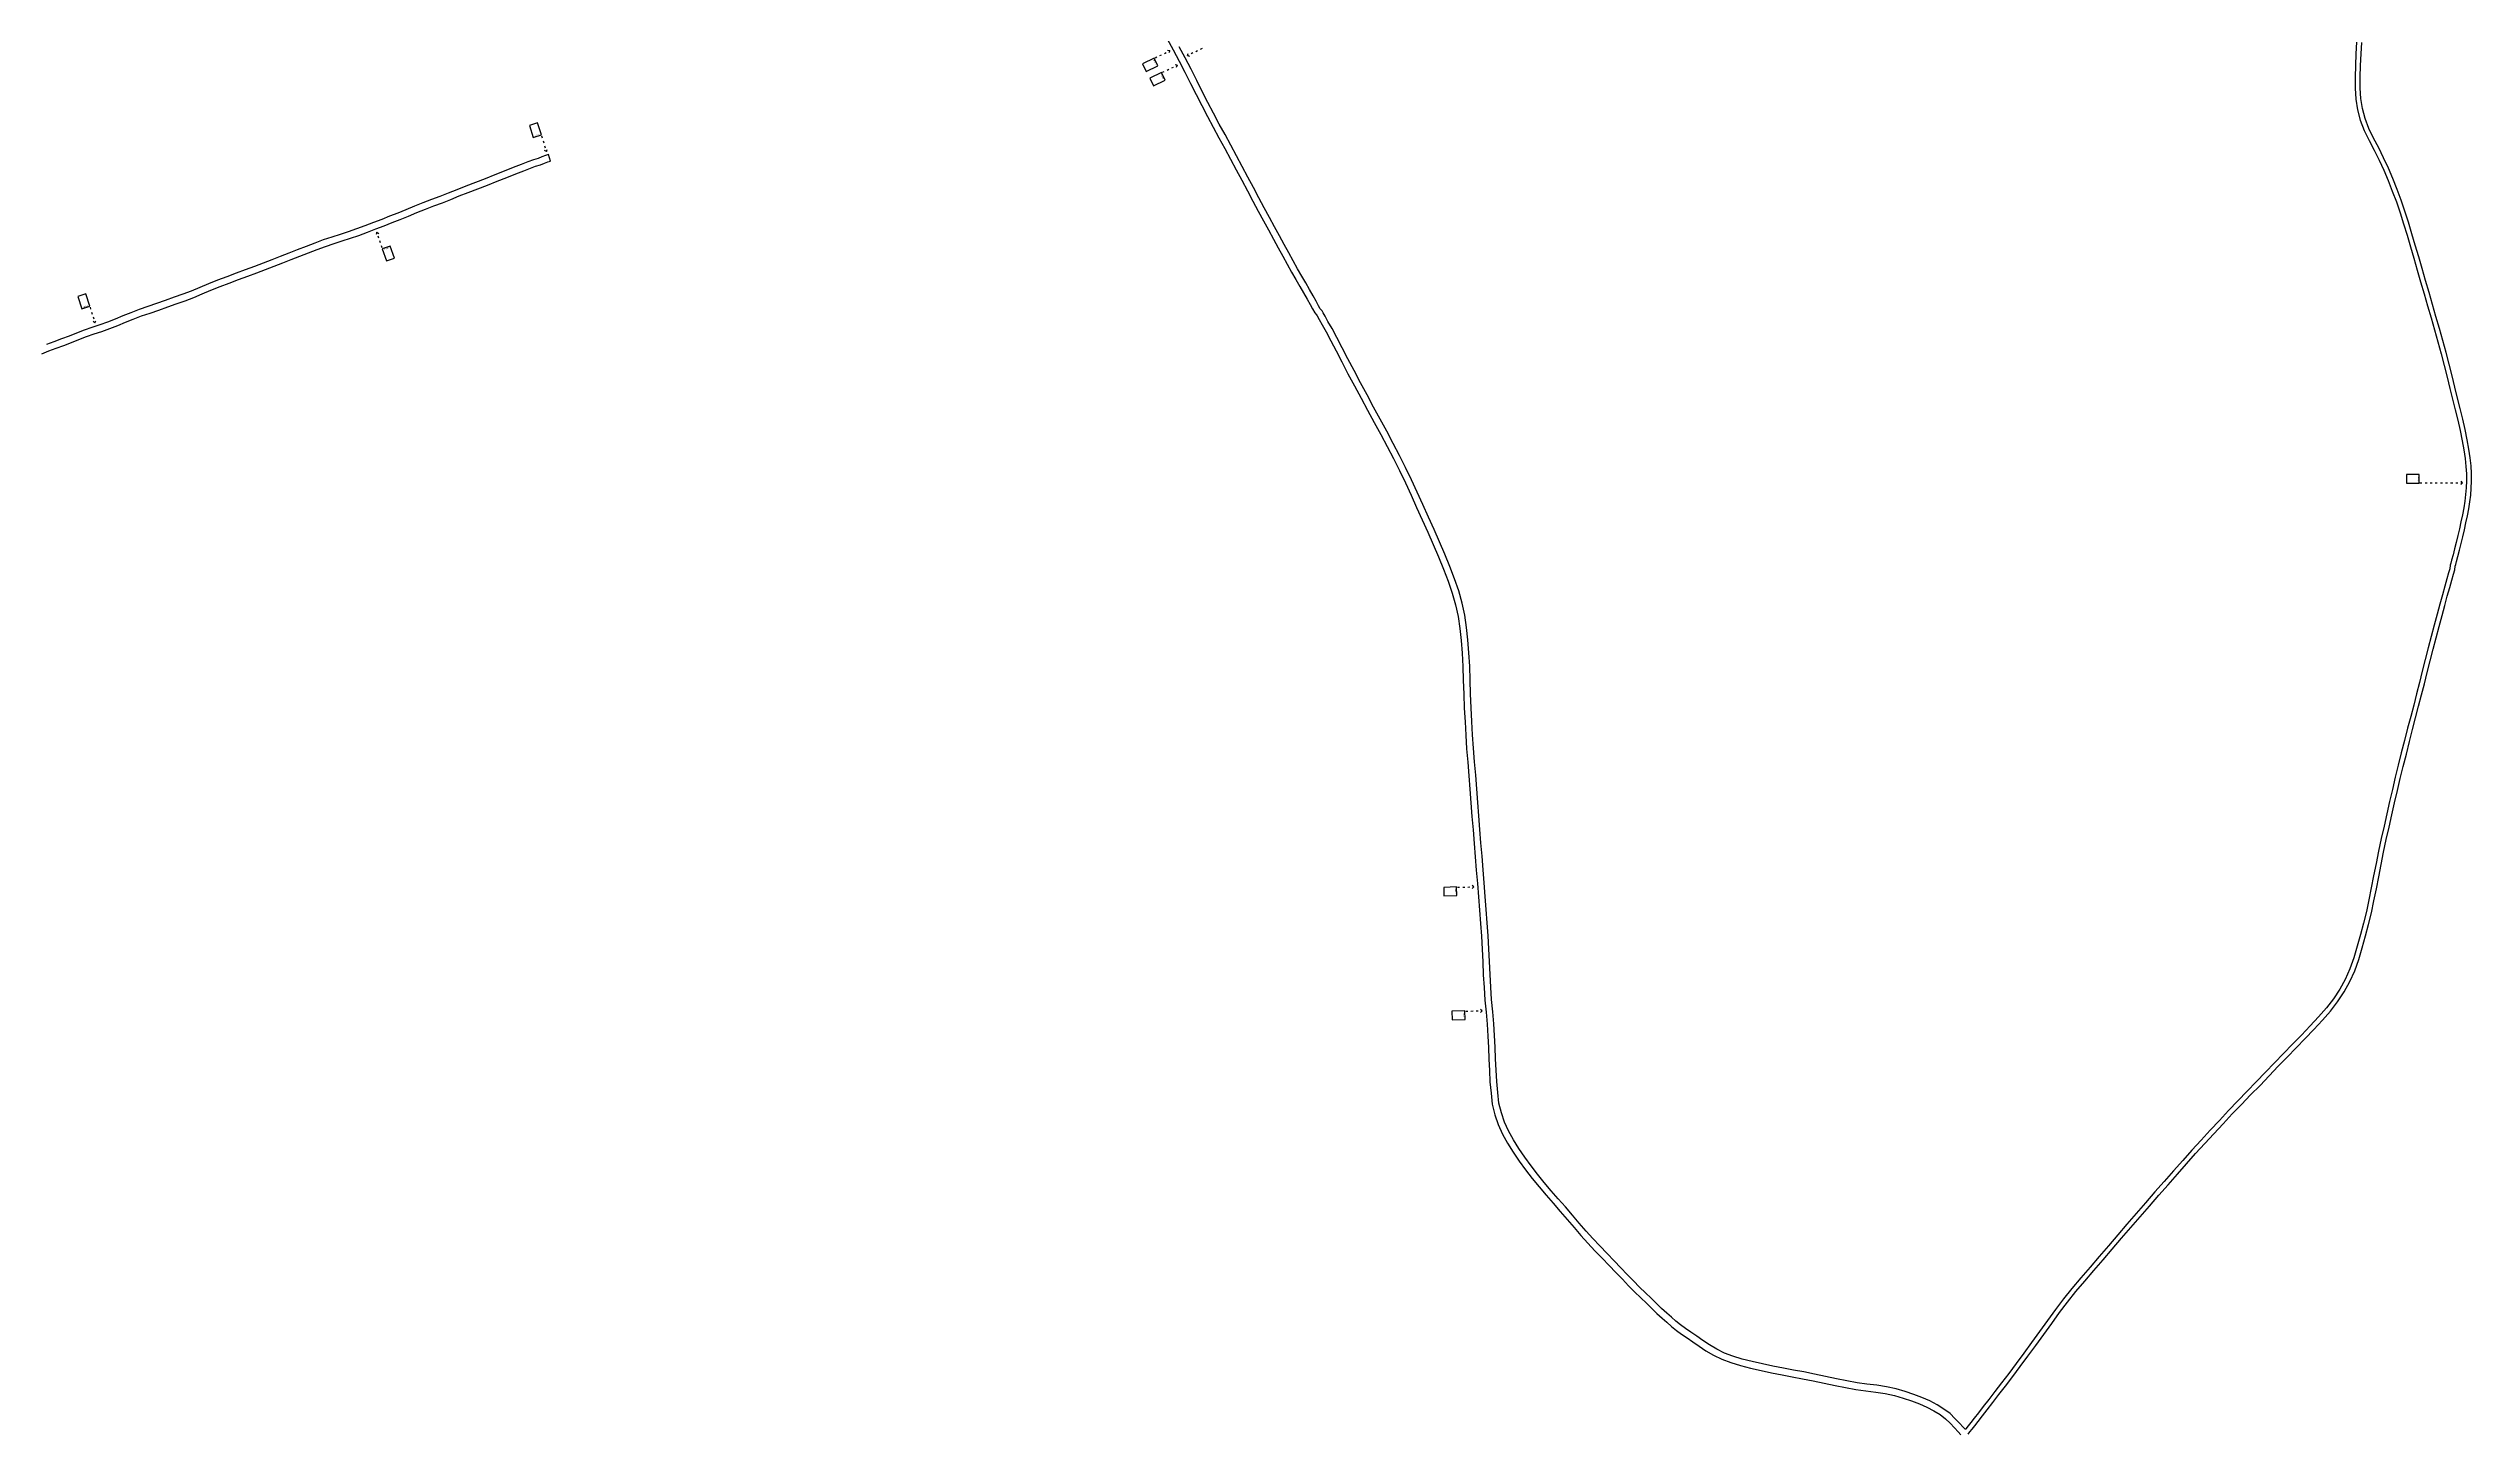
# Model space of a CAD drawing. Extents: x 714896 to 749292, y 8417558 to 8447149.
# Drawn here: x 735331 to 738169, y 8438690 to 8440311 of the extents above; entities that cross this region are included whole.
import ezdxf
from ezdxf.enums import TextEntityAlignment as Align

# ---------------------------------------------------------------- set-up
doc = ezdxf.new("R2010")
doc.units = 0
doc.header["$MEASUREMENT"] = 0
doc.linetypes.add('ACAD_ISO03W100', pattern=[30, 12, -18])
for name, color, linetype in [('LOTE', 7, 'CONTINUOUS'), ('NUM-PORTA', 7, 'CONTINUOUS'), ('QUADRA', 6, 'CONTINUOUS')]:
    doc.layers.add(name, color=color, linetype=linetype)

msp = doc.modelspace()

# ---------------------------------------------------------------- linework, layer by layer
at = {"layer": 'LOTE'}
for p, q in [((736625.8, 8440300.1), (736612.3, 8440293.6)), ((736612.3, 8440293.6), (736616.7, 8440284.6)), ((736616.7, 8440284.6), (736630.2, 8440291.1)), ((736634.5, 8440283.2), (736621, 8440276.7)), ((736630.2, 8440291.1), (736625.8, 8440300.1)), ((736638.8, 8440274.2), (736634.5, 8440283.2)), ((736621, 8440276.7), (736625.3, 8440267.7)), ((736625.3, 8440267.7), (736638.8, 8440274.2)), ((735903.6, 8440224.4), (735894.1, 8440221.3)), ((735908.2, 8440210.1), (735903.6, 8440224.4)), ((735894.1, 8440221.3), (735898.7, 8440207)), ((735898.7, 8440207), (735908.2, 8440210.1)), ((735731.2, 8440079.9), (735721.7, 8440076.7)), ((735736.1, 8440065.8), (735731.2, 8440079.9)), ((735721.7, 8440076.7), (735726.6, 8440062.5)), ((735726.6, 8440062.5), (735736.1, 8440065.8)), ((735374.7, 8440023.8), (735365.2, 8440020.7)), ((735379.4, 8440009.5), (735374.7, 8440023.8)), ((735365.2, 8440020.7), (735369.9, 8440006.4)), ((735369.9, 8440006.4), (735379.4, 8440009.5)), ((738092.8, 8439812.2), (738092.8, 8439802.2)), ((738107.8, 8439812.2), (738092.8, 8439812.2)), ((738092.8, 8439802.2), (738107.8, 8439802.2)), ((738107.8, 8439802.2), (738107.8, 8439812.2)), ((736980.2, 8439329), (736965.2, 8439328.6)), ((736965.2, 8439328.6), (736965.4, 8439318.6)), ((736965.4, 8439318.6), (736980.4, 8439319)), ((736980.4, 8439319), (736980.2, 8439329)), ((736989.8, 8439183.8), (736974.8, 8439183.4)), ((736974.8, 8439183.4), (736975.1, 8439173.4)), ((736975.1, 8439173.4), (736990.1, 8439173.8)), ((736990.1, 8439173.8), (736989.8, 8439183.8))]:
    msp.add_line(p, q, dxfattribs=at)
at = {"layer": 'LOTE', "color": 7, "linetype": 'ACAD_ISO03W100', "ltscale": 0.2}
for points in [[(736627.1, 8440300.5), (736644.4, 8440308.6)], [(736682.2, 8440311.3), (736665, 8440303.1)], [(736635.7, 8440283.5), (736653, 8440291.7)], [(735908.4, 8440208.9), (735914.2, 8440190.7)], [(735721.6, 8440078), (735715.5, 8440096.1)], [(735379.5, 8440008.3), (735385.3, 8439990.1)], [(738108.6, 8439802.5), (738158.6, 8439802.4)], [(736981.4, 8439328.8), (737000.5, 8439329.1)], [(736991.1, 8439183.6), (737010.2, 8439183.9)]]:
    msp.add_lwpolyline(points, dxfattribs=at)
at = {"layer": 'LOTE'}
for points in [[(736644.4, 8440308.6), (736641.8, 8440309.2)], [(736644.4, 8440308.6), (736643.3, 8440306.2)], [(736653, 8440291.7), (736650.4, 8440292.2)], [(736653, 8440291.7), (736651.9, 8440289.3)], [(736665, 8440303.1), (736666, 8440305.5)], [(736665, 8440303.1), (736667.5, 8440302.6)], [(735914.2, 8440190.7), (735911.9, 8440192)], [(735914.2, 8440190.7), (735915, 8440193.1)], [(735715.5, 8440096.1), (735714.7, 8440093.6)], [(735715.5, 8440096.1), (735717.8, 8440094.8)], [(735385.3, 8439990.1), (735383.1, 8439991.4)], [(735385.3, 8439990.1), (735386.2, 8439992.5)], [(738158.6, 8439802.4), (738156.6, 8439800.7)], [(738158.6, 8439802.4), (738156.8, 8439804.3)], [(737000.5, 8439329.1), (736998.4, 8439330.6)], [(737000.5, 8439329.1), (736998.6, 8439327.3)], [(737010.2, 8439183.9), (737008.1, 8439185.4)], [(737010.2, 8439183.9), (737008.2, 8439182.1)]]:
    msp.add_lwpolyline(points, dxfattribs=at)
at = {"layer": 'QUADRA'}
for points in [[(736641.3, 8440322.8), (736648.1, 8440309.7), (736655.1, 8440296.6), (736662.1, 8440283.5), (736668.7, 8440270.5), (736675.3, 8440257.5), (736681.9, 8440244.6), (736688.5, 8440231.8), (736695.2, 8440219.2), (736701.9, 8440206.7), (736708.6, 8440194.2), (736715.4, 8440181.8), (736722, 8440169.4), (736728.7, 8440157), (736735.2, 8440144.7), (736741.6, 8440132.5), (736747.9, 8440120.8), (736754.1, 8440109.6), (736760, 8440098.8), (736765.8, 8440088.2), (736771.4, 8440078), (736776.7, 8440068.2), (736781.8, 8440058.6), (736786.9, 8440049.3), (736792, 8440040.6), (736796.8, 8440032.6), (736801.1, 8440025), (736805.2, 8440017.7), (736808.6, 8440011.6), (736811.6, 8440006.2), (736814.1, 8440001.7), (736816.1, 8439999.5), (736816.9, 8439998), (736819.2, 8439994), (736822.7, 8439987.8), (736827.3, 8439979.3), (736832.9, 8439969), (736839.1, 8439957.2), (736845.8, 8439944.1), (736853, 8439930.3), (736860.5, 8439916), (736868.3, 8439901.7), (736876, 8439887.5), (736883.7, 8439873.2), (736891.4, 8439859.2), (736899, 8439845.1), (736906.3, 8439831), (736913.4, 8439816.8), (736920.3, 8439802.5), (736927, 8439788.2), (736933.4, 8439773.7), (736939.9, 8439759.1), (736946.5, 8439744.6), (736952.8, 8439730.1), (736959, 8439715.7), (736964.9, 8439701.4), (736970.4, 8439687.3), (736975.2, 8439673.4), (736979, 8439659.6), (736981.9, 8439645.8), (736984, 8439632), (736985.5, 8439617.8), (736986.6, 8439602.9), (736987.6, 8439587.2), (736988.1, 8439571.3), (736988.6, 8439555), (736989.2, 8439538.7), (736990.1, 8439522.6), (736990.9, 8439506.7), (736992, 8439490.9), (736993.4, 8439475.2), (736994.6, 8439459.4), (736995.9, 8439443.5), (736997.1, 8439427.6), (736998.2, 8439411.6), (736999.5, 8439395.8), (737000.8, 8439380.1), (737002, 8439364.3), (737003.3, 8439348.7), (737004.6, 8439333.1), (737005.7, 8439317.4), (737007, 8439301.8), (737008.1, 8439286.4), (737009.3, 8439271.3), (737010.1, 8439256.2), (737010.8, 8439241.2), (737011.4, 8439226.2), (737012.4, 8439211.3), (737013.2, 8439196.5), (737014.7, 8439182.2), (737015.9, 8439168.2), (737016.8, 8439154.4), (737017.6, 8439140.8), (737018, 8439127.2), (737018.6, 8439113.9), (737019.3, 8439100.7), (737020.6, 8439087.4), (737022, 8439074.4), (737025.2, 8439062.2), (737028.8, 8439050.6), (737034.1, 8439039.5), (737039.9, 8439028.8), (737046.5, 8439018.2), (737053.6, 8439007.8), (737061.1, 8438997.6), (737068.8, 8438987.6), (737076.9, 8438977.7), (737085, 8438968.1), (737093.4, 8438958.4), (737101.7, 8438948.8), (737109.9, 8438939.4), (737117.9, 8438930), (737125.9, 8438920.6), (737134, 8438911.7), (737142.3, 8438902.9), (737150.7, 8438894), (737158.9, 8438885.5), (737166.9, 8438877.3), (737174.4, 8438869.5), (737181.5, 8438861.9), (737188.7, 8438854.5), (737195.9, 8438847.7), (737202.6, 8438841.3), (737208.9, 8438835.1), (737214.8, 8438829.2), (737221, 8438823.8), (737226.6, 8438819), (737232, 8438814.2), (737237.7, 8438809.5), (737243.8, 8438805.1), (737250.3, 8438800.8), (737257, 8438796), (737264.3, 8438791), (737272.2, 8438785.7), (737281.2, 8438780.3), (737291, 8438775.6), (737301.3, 8438771.7), (737312.6, 8438768.2), (737324.6, 8438765.2), (737337, 8438762.4), (737349.2, 8438759.8), (737361.4, 8438757.4), (737373.4, 8438755.1), (737385.5, 8438752.9), (737397.9, 8438750.5), (737410.8, 8438747.8), (737423.5, 8438745.1), (737435.9, 8438742.6), (737448, 8438740.3), (737459.6, 8438738.6), (737471.3, 8438737.2), (737482.4, 8438735.4), (737493.1, 8438733.2), (737503.3, 8438730.2), (737513.1, 8438726.8), (737522.3, 8438723.3), (737531.1, 8438719.6), (737539.2, 8438715.4), (737546.5, 8438710.8), (737553, 8438705.9), (737558.3, 8438700.7), (737563.4, 8438695.4), (737567.8, 8438690.7), (737571, 8438687.3)], [(738034.5, 8440319), (738033.7, 8440305.3), (738033, 8440291.6), (738032.6, 8440278), (738032.6, 8440264.9), (738033.4, 8440252.1), (738035.5, 8440239.7), (738038.8, 8440227.3), (738043.4, 8440215.3), (738049.1, 8440203.7), (738055, 8440192.2), (738060.7, 8440180.6), (738066.2, 8440168.7), (738071.4, 8440156.6), (738076.3, 8440144.3), (738081, 8440131.7), (738085.4, 8440119), (738089.5, 8440106), (738093.5, 8440092.7), (738097.4, 8440079.2), (738101.4, 8440065.7), (738105.3, 8440051.8), (738109.4, 8440037.9), (738113.6, 8440023.9), (738117.6, 8440009.8), (738121.6, 8439995.8), (738125.6, 8439981.6), (738129.5, 8439967.7), (738133.4, 8439953.8), (738137, 8439939.9), (738140.4, 8439926.3), (738143.7, 8439913.1), (738146.9, 8439900.5), (738149.9, 8439888.1), (738153, 8439875.9), (738155.8, 8439863.8), (738158.2, 8439851.9), (738160.2, 8439841), (738161.6, 8439831), (738162.5, 8439821.8), (738163, 8439813.1), (738163.1, 8439804.7), (738162.7, 8439796.6), (738162.1, 8439788.7), (738161.2, 8439780.9), (738160, 8439773.1), (738158.4, 8439765), (738156.6, 8439756.9), (738154.9, 8439748.7), (738153.1, 8439740.7), (738151.2, 8439732.8), (738149.3, 8439725.1), (738147.4, 8439718), (738145.7, 8439712), (738144.7, 8439708.3), (738144.1, 8439706.2), (738143.5, 8439701.8), (738142.2, 8439697.1), (738140.2, 8439690.2), (738137.7, 8439681.6), (738134.9, 8439671.5), (738131.9, 8439660.5), (738128.7, 8439648.6), (738125.2, 8439635.8), (738121.8, 8439622.6), (738118.4, 8439609.1), (738114.8, 8439595.4), (738111.4, 8439581.9), (738108, 8439568.6), (738104.8, 8439555.5), (738101.3, 8439542.2), (738097.8, 8439528.8), (738094.2, 8439515.1), (738090.6, 8439500.8), (738086.8, 8439486.3), (738083.2, 8439471.7), (738079.7, 8439457.5), (738076.4, 8439443.3), (738073.1, 8439429), (738069.9, 8439414.7), (738066.7, 8439400.4), (738063.3, 8439385.8), (738060.1, 8439371.1), (738057.2, 8439356.5), (738054.4, 8439342.1), (738051.7, 8439327.9), (738048.9, 8439314), (738045.9, 8439300.3), (738042.7, 8439286.7), (738039.1, 8439273.2), (738035.3, 8439259.6), (738031.3, 8439246.1), (738026.6, 8439233.1), (738021.1, 8439220.8), (738014.7, 8439209.2), (738007.3, 8439198), (737999, 8439187.3), (737989.9, 8439176.8), (737980.2, 8439166.3), (737969.9, 8439155.5), (737959.4, 8439144.8), (737948.9, 8439134), (737938.2, 8439123), (737927.6, 8439111.9), (737916.9, 8439100.7), (737906.1, 8439089.6), (737895.2, 8439078.5), (737884.5, 8439067.2), (737873.7, 8439055.6), (737862.9, 8439044), (737852.2, 8439032.4), (737841.4, 8439020.6), (737830.8, 8439008.5), (737820.1, 8438996.4), (737809.2, 8438984.1), (737798.3, 8438971.8), (737787.3, 8438959.1), (737776.3, 8438946.4), (737765.4, 8438933.8), (737754.6, 8438921.3), (737743.8, 8438908.7), (737732.9, 8438896.2), (737722.2, 8438883.7), (737711.4, 8438871.1), (737701, 8438858.7), (737691.1, 8438846.3), (737681.7, 8438833.9), (737672.4, 8438821.2), (737663.1, 8438808.3), (737653.8, 8438795.4), (737644.7, 8438782.8), (737635.7, 8438770.7), (737626.9, 8438759), (737618.6, 8438748), (737610.8, 8438737.9), (737603.5, 8438728.6), (737597, 8438720.3), (737591.4, 8438712.9), (737586.5, 8438706.6), (737582.6, 8438701.4), (737579.5, 8438697.6), (737576.8, 8438694.2), (737576.2, 8438693.5), (737573.6, 8438696.2), (737569.2, 8438700.9), (737564, 8438706.3), (737558.2, 8438712), (737551.1, 8438717.4), (737543.2, 8438722.4), (737534.5, 8438726.8), (737525.3, 8438730.7), (737515.9, 8438734.3), (737505.7, 8438737.8), (737495.1, 8438740.9), (737483.9, 8438743.3), (737472.4, 8438745.2), (737460.6, 8438746.6), (737449.3, 8438748.2), (737437.4, 8438750.4), (737425.2, 8438752.9), (737412.4, 8438755.6), (737399.5, 8438758.3), (737387, 8438760.8), (737374.8, 8438763), (737363, 8438765.2), (737350.8, 8438767.7), (737338.7, 8438770.2), (737326.5, 8438773), (737314.7, 8438775.9), (737303.9, 8438779.2), (737294.1, 8438783), (737285, 8438787.4), (737276.5, 8438792.4), (737268.8, 8438797.6), (737261.6, 8438802.6), (737254.8, 8438807.3), (737248.4, 8438811.7), (737242.6, 8438815.9), (737237.1, 8438820.4), (737231.8, 8438825), (737226.3, 8438829.8), (737220.3, 8438835), (737214.6, 8438840.8), (737208.1, 8438847.1), (737201.4, 8438853.5), (737194.4, 8438860.2), (737187.3, 8438867.4), (737180.2, 8438875), (737172.6, 8438882.9), (737164.7, 8438891.1), (737156.5, 8438899.6), (737148.1, 8438908.4), (737139.9, 8438917.1), (737131.9, 8438925.9), (737124, 8438935.1), (737116, 8438944.6), (737107.7, 8438954.1), (737099.4, 8438963.6), (737091.1, 8438973.2), (737083, 8438982.9), (737075.1, 8438992.6), (737067.5, 8439002.4), (737060.1, 8439012.4), (737053.2, 8439022.6), (737046.8, 8439032.8), (737041.2, 8439043.2), (737036.2, 8439053.5), (737032.9, 8439064.4), (737029.9, 8439075.9), (737028.5, 8439088.2), (737027.3, 8439101.3), (737026.6, 8439114.2), (737026, 8439127.5), (737025.6, 8439141.2), (737024.7, 8439154.9), (737023.8, 8439168.8), (737022.7, 8439182.9), (737021.2, 8439197.2), (737020.4, 8439211.8), (737019.4, 8439226.6), (737018.8, 8439241.6), (737018.1, 8439256.6), (737017.3, 8439271.8), (737016.1, 8439287), (737015, 8439302.5), (737013.7, 8439318), (737012.5, 8439333.7), (737011.3, 8439349.3), (737010, 8439365), (737008.8, 8439380.8), (737007.5, 8439396.4), (737006.2, 8439412.2), (737005.1, 8439428.1), (737003.9, 8439444.2), (737002.6, 8439460), (737001.4, 8439475.8), (737000, 8439491.5), (736998.9, 8439507.2), (736998.1, 8439523), (736997.2, 8439539.1), (736996.6, 8439555.3), (736996.1, 8439571.5), (736995.6, 8439587.6), (736994.6, 8439603.4), (736993.5, 8439618.5), (736991.9, 8439633), (736989.8, 8439647.3), (736986.7, 8439661.5), (736982.8, 8439675.8), (736977.9, 8439690.1), (736972.3, 8439704.4), (736966.4, 8439718.8), (736960.2, 8439733.3), (736953.8, 8439747.8), (736947.2, 8439762.4), (736940.8, 8439777), (736934.2, 8439791.5), (736927.5, 8439806), (736920.5, 8439820.4), (736913.4, 8439834.7), (736906.1, 8439848.8), (736898.4, 8439863), (736890.7, 8439877.1), (736883, 8439891.3), (736875.3, 8439905.5), (736867.6, 8439919.8), (736860.1, 8439934), (736852.9, 8439947.8), (736846.2, 8439960.8), (736840, 8439972.8), (736834.4, 8439983.2), (736829.6, 8439991.7), (736826.2, 8439997.9), (736823.9, 8440001.9), (736822.6, 8440004.2), (736820.6, 8440006.4), (736818.6, 8440010), (736815.6, 8440015.5), (736812.1, 8440021.6), (736808.1, 8440028.9), (736803.7, 8440036.7), (736798.9, 8440044.7), (736793.9, 8440053.3), (736788.8, 8440062.5), (736783.7, 8440072), (736778.4, 8440081.8), (736772.8, 8440092), (736767, 8440102.6), (736761.1, 8440113.4), (736755, 8440124.6), (736748.7, 8440136.3), (736742.2, 8440148.4), (736735.7, 8440160.8), (736729.1, 8440173.1), (736722.4, 8440185.6), (736715.7, 8440198), (736709, 8440210.5), (736702.3, 8440222.9), (736695.6, 8440235.5), (736689, 8440248.2), (736682.4, 8440261.1), (736675.9, 8440274.1), (736669.2, 8440287.2), (736662.2, 8440300.3), (736655.2, 8440313.4)], [(737579.5, 8438688), (737581.5, 8438690.5), (737584.2, 8438693.9), (737587.3, 8438697.6), (737591.3, 8438702.9), (737596.2, 8438709.3), (737601.8, 8438716.6), (737608.3, 8438724.9), (737615.5, 8438734.2), (737623.3, 8438744.3), (737631.7, 8438755.4), (737640.5, 8438767.1), (737649.5, 8438779.2), (737658.7, 8438791.9), (737668, 8438804.8), (737677.3, 8438817.6), (737686.5, 8438830.3), (737695.8, 8438842.6), (737705.6, 8438854.9), (737716, 8438867.3), (737726.8, 8438879.8), (737737.5, 8438892.3), (737748.3, 8438904.8), (737759.1, 8438917.4), (737769.9, 8438929.9), (737780.9, 8438942.5), (737791.8, 8438955.2), (737802.8, 8438967.8), (737813.7, 8438980.2), (737824.6, 8438992.4), (737835.3, 8439004.6), (737845.9, 8439016.6), (737856.6, 8439028.3), (737867.3, 8439039.9), (737878.1, 8439051.5), (737888.8, 8439063.1), (737899.5, 8439074.3), (737910.3, 8439085.4), (737921.3, 8439096.6), (737932, 8439107.8), (737942.6, 8439118.9), (737953.2, 8439129.8), (737963.7, 8439140.7), (737974.2, 8439151.4), (737984.5, 8439162.2), (737994.4, 8439172.8), (738003.7, 8439183.5), (738012.2, 8439194.5), (738019.8, 8439206.1), (738026.4, 8439218.1), (738032.2, 8439230.8), (738037, 8439244.2), (738041.1, 8439257.9), (738044.9, 8439271.6), (738048.5, 8439285.2), (738051.8, 8439298.9), (738054.7, 8439312.8), (738057.6, 8439326.8), (738060.3, 8439340.9), (738063.1, 8439355.3), (738065.9, 8439369.8), (738069.1, 8439384.5), (738072.5, 8439399.1), (738075.8, 8439413.4), (738079, 8439427.7), (738082.3, 8439441.9), (738085.6, 8439456.1), (738089, 8439470.3), (738092.7, 8439484.8), (738096.4, 8439499.3), (738100, 8439513.6), (738103.6, 8439527.3), (738107.1, 8439540.7), (738110.6, 8439554), (738113.8, 8439567.2), (738117.2, 8439580.4), (738120.6, 8439593.9), (738124.2, 8439607.6), (738127.6, 8439621.1), (738131, 8439634.3), (738134.5, 8439647), (738137.7, 8439658.9), (738140.7, 8439669.9), (738143.5, 8439680), (738145.9, 8439688.5), (738148, 8439695.5), (738149.4, 8439700.5), (738150, 8439704.9), (738150.5, 8439706.7), (738151.5, 8439710.4), (738153.2, 8439716.4), (738155.1, 8439723.6), (738157.1, 8439731.3), (738158.9, 8439739.4), (738160.7, 8439747.5), (738162.5, 8439755.6), (738164.3, 8439763.8), (738165.9, 8439772), (738167.1, 8439780.1), (738168.1, 8439788.2), (738168.7, 8439796.3), (738169.1, 8439804.6), (738169, 8439813.3), (738168.5, 8439822.3), (738167.5, 8439831.7), (738166.1, 8439842), (738164.1, 8439853), (738161.7, 8439865), (738158.8, 8439877.3), (738155.8, 8439889.5), (738152.8, 8439901.9), (738149.5, 8439914.6), (738146.3, 8439927.7), (738142.8, 8439941.4), (738139.2, 8439955.4), (738135.3, 8439969.3), (738131.4, 8439983.2), (738127.4, 8439997.4), (738123.4, 8440011.4), (738119.4, 8440025.6), (738115.2, 8440039.6), (738111.1, 8440053.5), (738107.2, 8440067.3), (738103.1, 8440080.9), (738099.2, 8440094.4), (738095.3, 8440107.8), (738091, 8440120.9), (738086.6, 8440133.7), (738081.9, 8440146.4), (738076.9, 8440158.9), (738071.7, 8440171.1), (738066.1, 8440183.2), (738060.3, 8440194.9), (738054.4, 8440206.4), (738048.9, 8440217.7), (738044.5, 8440229.2), (738041.3, 8440241), (738039.3, 8440252.8), (738038.6, 8440265.1), (738038.6, 8440277.9), (738039, 8440291.4), (738039.7, 8440305), (738040.5, 8440318.6)], [(735322.9, 8439953.8), (735331.3, 8439957.1), (735339.9, 8439960.2), (735348.9, 8439963.6), (735357.9, 8439967), (735366.6, 8439970.5), (735375.4, 8439973.8), (735384.3, 8439977), (735393.5, 8439979.9), (735402.6, 8439983.3), (735411.9, 8439987), (735420.9, 8439990.9), (735430.1, 8439994.4), (735439.9, 8439998), (735449.9, 8440001.4), (735460.2, 8440004.9), (735470.5, 8440008.7), (735480.6, 8440012.4), (735490.8, 8440015.9), (735501, 8440019.7), (735511, 8440023.9), (735521.2, 8440028.1), (735531.8, 8440032.4), (735542.4, 8440036.6), (735553.3, 8440040.6), (735564.2, 8440044.6), (735574.8, 8440048.6), (735585.1, 8440052.5), (735595.3, 8440056.3), (735605.3, 8440060.2), (735615.2, 8440064), (735625.3, 8440068), (735635.5, 8440072), (735645.5, 8440075.9), (735655.4, 8440079.6), (735665.3, 8440082.8), (735675, 8440086), (735684.6, 8440089.2), (735694.4, 8440092.5), (735704.4, 8440096.2), (735714.4, 8440100), (735724.2, 8440103.8), (735733.5, 8440107.5), (735742.9, 8440111.2), (735752.6, 8440115.1), (735762.4, 8440119.2), (735772.4, 8440123.2), (735782.4, 8440127), (735792.2, 8440130.7), (735802, 8440134.6), (735812, 8440138.6), (735822.5, 8440142.7), (735833.7, 8440147), (735845.2, 8440151.3), (735856.6, 8440155.8), (735867.7, 8440160.2), (735878.2, 8440164.4), (735887.5, 8440168.2), (735895.3, 8440171.2), (735901.5, 8440173.4), (735907, 8440175.2), (735911.8, 8440176.9), (735915.8, 8440178.5), (735918.9, 8440179.5), (735916.4, 8440187.1), (735913.1, 8440186), (735908.9, 8440184.4), (735904.4, 8440182.7), (735899, 8440181), (735892.5, 8440178.7), (735884.6, 8440175.6), (735875.2, 8440171.9), (735864.7, 8440167.7), (735853.6, 8440163.3), (735842.3, 8440158.8), (735830.9, 8440154.5), (735819.6, 8440150.1), (735809.1, 8440146), (735799.1, 8440142.1), (735789.3, 8440138.1), (735779.5, 8440134.5), (735769.5, 8440130.6), (735759.4, 8440126.6), (735749.5, 8440122.5), (735739.9, 8440118.6), (735730.5, 8440114.9), (735721.3, 8440111.2), (735711.6, 8440107.4), (735701.6, 8440103.7), (735691.7, 8440100.1), (735682, 8440096.8), (735672.5, 8440093.6), (735662.8, 8440090.4), (735652.8, 8440087.1), (735642.7, 8440083.4), (735632.6, 8440079.5), (735622.3, 8440075.5), (735612.3, 8440071.5), (735602.4, 8440067.6), (735592.4, 8440063.8), (735582.3, 8440060), (735572, 8440056.1), (735561.4, 8440052.1), (735550.6, 8440048.1), (735539.6, 8440044), (735528.8, 8440039.8), (735518.2, 8440035.5), (735508, 8440031.3), (735498, 8440027.1), (735488.1, 8440023.4), (735477.9, 8440020), (735467.7, 8440016.2), (735457.5, 8440012.5), (735447.3, 8440009), (735437.2, 8440005.5), (735427.3, 8440001.9), (735417.9, 8439998.3), (735408.8, 8439994.4), (735399.8, 8439990.7), (735390.9, 8439987.5), (735381.7, 8439984.6), (735372.7, 8439981.3), (735363.7, 8439977.9), (735355, 8439974.5), (735346.1, 8439971.1), (735337.1, 8439967.7), (735328.5, 8439964.6)]]:
    msp.add_lwpolyline(points, dxfattribs=at)

# ---------------------------------------------------------------- texts
at = {"layer": 'NUM-PORTA'}
for rotation, p in [(115.8515, (736627.5, 8440295.6)), (115.8515, (736636.1, 8440278.6)), (18.1497, (735903.5, 8440209.1)), (198.9714, (735726.5, 8440077.8)), (18.1497, (735374.6, 8440008.5)), (90.0719, (738107.3, 8439807.4)), (91.4102, (736979.8, 8439324.1)), (91.4102, (736989.4, 8439178.9))]:
    msp.add_text('CASA', height=1.5, rotation=rotation, dxfattribs=at).set_placement(p, align=Align.CENTER)

doc.saveas('drawing.dxf')
